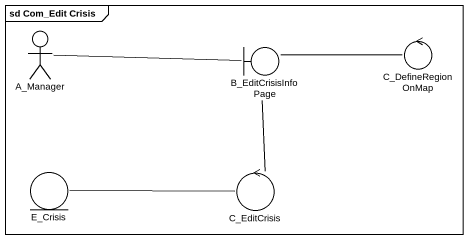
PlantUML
@startuml
mainframe sd Com_Edit Crisis
actor A_Manager
boundary B_EditCrisisInfoPage
control C_DefineRegionOnMap
entity E_Crisis
control C_EditCrisis
B_EditCrisisInfoPage -left- A_Manager
B_EditCrisisInfoPage -right- C_DefineRegionOnMap
B_EditCrisisInfoPage -- C_EditCrisis
C_EditCrisis -left- E_Crisis
@enduml
